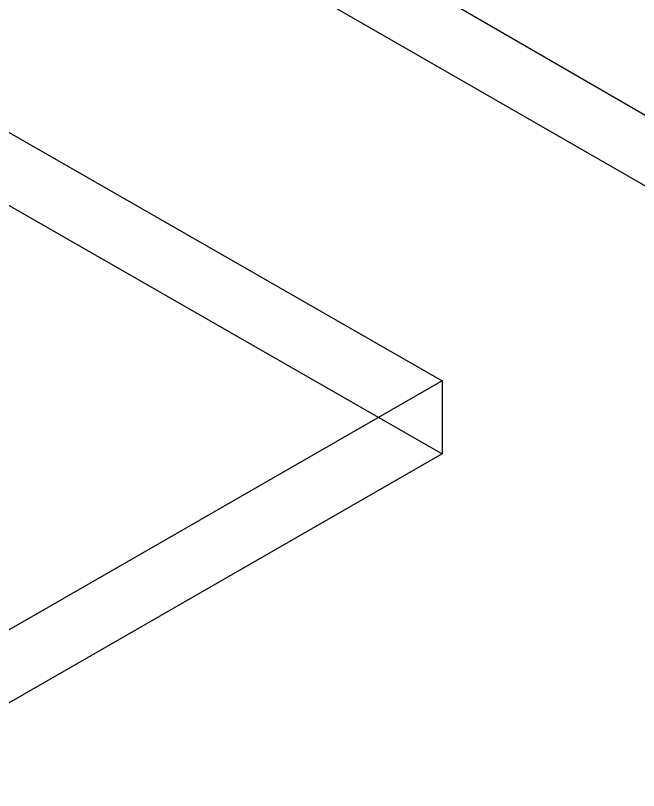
# Model space of a CAD drawing. Header units: millimetres. Extents: x 0 to 2112, y 8 to 1252.
# Drawn here: x 661.9 to 706.8, y 722.7 to 778.6 of the extents above; entities that cross this region are included whole.
import ezdxf

# ---------------------------------------------------------------- set-up
doc = ezdxf.new("R2010")
doc.units = ezdxf.units.MM
doc.layers.get('0').update_dxf_attribs({"linetype": 'CONTINUOUS'})

msp = doc.modelspace()

# ---------------------------------------------------------------- linework, layer by layer
at = {"color": 9}
for p, q in [((662.598, 797.299), (728.585, 759.086)), ((662.598, 797.299), (728.585, 759.086)), ((662.598, 792.011), (728.585, 754.098)), ((662.598, 792.011), (728.585, 754.098)), ((650.448, 776.471), (692.683, 752.253)), ((650.448, 776.471), (692.683, 752.253)), ((650.448, 771.208), (692.683, 746.989)), ((650.448, 771.208), (692.683, 746.989)), ((692.683, 752.253), (650.448, 728.006)), ((692.683, 752.253), (650.448, 728.006)), ((692.683, 752.253), (692.683, 746.989)), ((692.683, 752.253), (692.683, 746.989)), ((692.683, 746.989), (650.448, 722.746)), ((692.683, 746.989), (650.448, 722.746))]:
    msp.add_line(p, q, dxfattribs=at)

doc.saveas('drawing.dxf')
